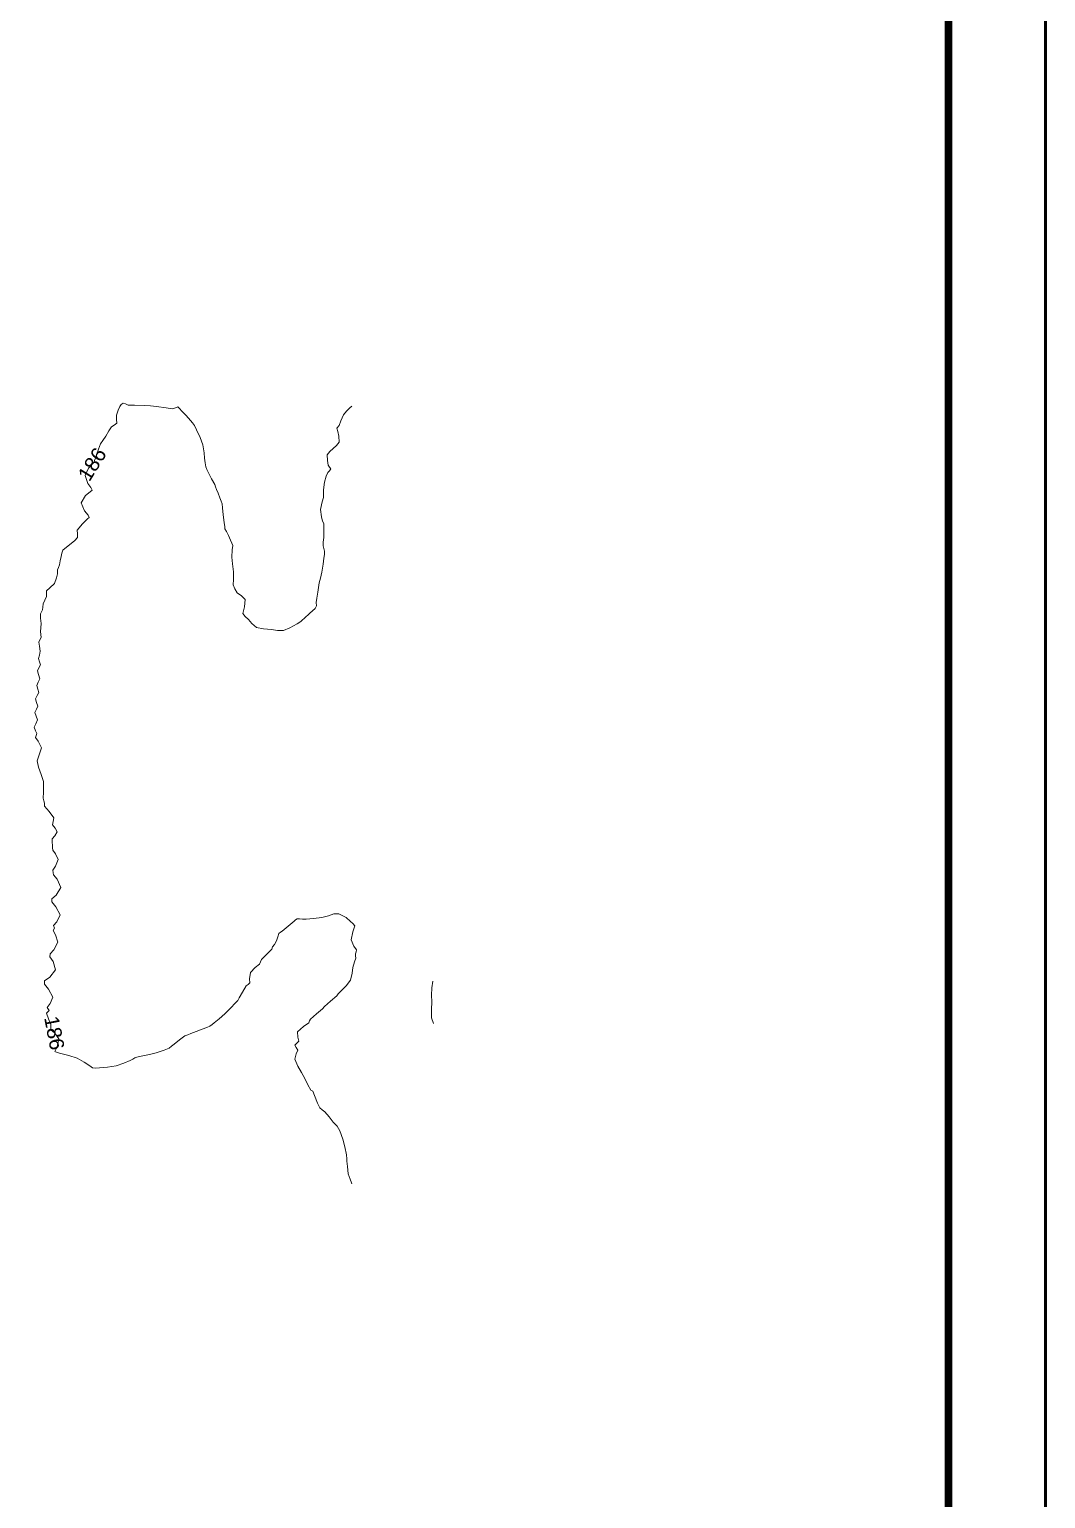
# Model space of a CAD drawing. Header units: metres. Extents: x 354768 to 355417, y 9249536 to 9250102.
# Drawn here: x 354982.6 to 355008.75, y 9249797.41 to 9249835.21 of the extents above; entities that cross this region are included whole.
import ezdxf
from ezdxf.enums import TextEntityAlignment as Align

# ---------------------------------------------------------------- set-up
doc = ezdxf.new("R2010")
doc.units = ezdxf.units.M
doc.header["$LTSCALE"] = 0.25
doc.layers.add('CURVAS', color=33, linetype='CONTINUOUS', lineweight=13, true_color=0xb08860)
doc.layers.add('CURVAS-TXT', color=33, linetype='CONTINUOUS', true_color=0x966e46)
doc.layers.add('MARCO', color=7, linetype='CONTINUOUS', lineweight=50)
doc.styles.get("Standard").update_dxf_attribs({"font": 'arial.ttf'})

# ---------------------------------------------------------------- blocks, each defined once
blk = doc.blocks.new('CURVAS_DE_NIVEL')
at = {"layer": 'CURVAS'}
for points in [[(354990.895, 9249825.513), (354990.844, 9249825.469), (354990.763, 9249825.385), (354990.688, 9249825.29), (354990.616, 9249825.134), (354990.569, 9249825.018), (354990.516, 9249824.95), (354990.541, 9249824.861), (354990.567, 9249824.744), (354990.576, 9249824.59), (354990.505, 9249824.503), (354990.415, 9249824.426), (354990.33, 9249824.347), (354990.265, 9249824.262), (354990.27, 9249824.115), (354990.293, 9249823.998), (354990.327, 9249823.948), (354990.355, 9249823.899), (354990.32, 9249823.855), (354990.279, 9249823.811), (354990.239, 9249823.713), (354990.191, 9249823.558), (354990.172, 9249823.365), (354990.167, 9249823.237), (354990.168, 9249823.167), (354990.132, 9249823.053), (354990.093, 9249822.857), (354990.114, 9249822.668), (354990.141, 9249822.561), (354990.18, 9249822.495), (354990.181, 9249822.44), (354990.18, 9249822.376), (354990.179, 9249822.275), (354990.176, 9249822.14), (354990.165, 9249822.017), (354990.158, 9249821.922), (354990.178, 9249821.853), (354990.198, 9249821.784), (354990.191, 9249821.7), (354990.179, 9249821.603), (354990.16, 9249821.447), (354990.13, 9249821.244), (354990.093, 9249821.093), (354990.06, 9249820.967), (354990.042, 9249820.851), (354990.026, 9249820.734), (354989.998, 9249820.574), (354989.978, 9249820.462), (354989.993, 9249820.382), (354989.958, 9249820.313), (354989.817, 9249820.186), (354989.671, 9249820.054), (354989.629, 9249820.016), (354989.586, 9249819.979), (354989.49, 9249819.919), (354989.305, 9249819.814), (354989.138, 9249819.745), (354988.985, 9249819.744), (354988.828, 9249819.771), (354988.624, 9249819.786), (354988.446, 9249819.824), (354988.322, 9249819.926), (354988.239, 9249820.025), (354988.158, 9249820.102), (354988.098, 9249820.185), (354988.133, 9249820.351), (354988.157, 9249820.538), (354988.058, 9249820.636), (354987.949, 9249820.714), (354987.888, 9249820.812), (354987.848, 9249820.919), (354987.85, 9249821.056), (354987.857, 9249821.254), (354987.831, 9249821.455), (354987.809, 9249821.632), (354987.822, 9249821.821), (354987.837, 9249821.927), (354987.81, 9249821.987), (354987.774, 9249822.072), (354987.724, 9249822.187), (354987.67, 9249822.288), (354987.632, 9249822.357), (354987.634, 9249822.41), (354987.615, 9249822.523), (354987.586, 9249822.716), (354987.571, 9249822.899), (354987.564, 9249823.005), (354987.539, 9249823.075), (354987.506, 9249823.161), (354987.462, 9249823.274), (354987.419, 9249823.372), (354987.388, 9249823.442), (354987.372, 9249823.497), (354987.292, 9249823.645), (354987.202, 9249823.813), (354987.17, 9249823.885), (354987.142, 9249823.957), (354987.126, 9249824.054), (354987.11, 9249824.176), (354987.099, 9249824.318), (354987.064, 9249824.522), (354986.994, 9249824.71), (354986.904, 9249824.909), (354986.85, 9249825.018), (354986.802, 9249825.085), (354986.75, 9249825.149), (354986.632, 9249825.275), (354986.519, 9249825.393), (354986.473, 9249825.449), (354986.425, 9249825.495), (354986.358, 9249825.472), (354986.287, 9249825.444), (354986.121, 9249825.468), (354985.876, 9249825.505), (354985.717, 9249825.522), (354985.558, 9249825.533), (354985.308, 9249825.537), (354985.141, 9249825.54), (354985.075, 9249825.571), (354985.014, 9249825.595), (354984.967, 9249825.557), (354984.925, 9249825.508), (354984.882, 9249825.412), (354984.84, 9249825.286), (354984.847, 9249825.172), (354984.85, 9249825.078), (354984.785, 9249825.03), (354984.713, 9249824.984), (354984.649, 9249824.882), (354984.57, 9249824.747), (354984.489, 9249824.628), (354984.431, 9249824.542), (354984.404, 9249824.476), (354984.379, 9249824.409), (354984.339, 9249824.291), (354984.301, 9249824.178), (354984.28, 9249824.116), (354984.261, 9249824.064), (354984.216, 9249824.022), (354984.126, 9249823.923), (354984.033, 9249823.728), (354984.104, 9249823.529), (354984.182, 9249823.424), (354984.213, 9249823.358), (354984.162, 9249823.31), (354984.05, 9249823.217), (354983.933, 9249823.027), (354984.017, 9249822.82), (354984.111, 9249822.71), (354984.137, 9249822.655), (354984.093, 9249822.616), (354983.968, 9249822.485), (354983.834, 9249822.326), (354983.839, 9249822.231), (354983.843, 9249822.137), (354983.771, 9249822.063), (354983.673, 9249821.985), (354983.556, 9249821.891), (354983.465, 9249821.81), (354983.438, 9249821.733), (354983.419, 9249821.652), (354983.395, 9249821.539), (354983.373, 9249821.434), (354983.347, 9249821.365), (354983.325, 9249821.305), (354983.325, 9249821.253), (354983.324, 9249821.201), (354983.3, 9249821.101), (354983.244, 9249820.957), (354983.127, 9249820.843), (354983.038, 9249820.765), (354983.039, 9249820.693), (354983.043, 9249820.619), (354983.003, 9249820.528), (354982.96, 9249820.432), (354982.949, 9249820.347), (354982.941, 9249820.273), (354982.912, 9249820.222), (354982.884, 9249820.171), (354982.892, 9249820.06), (354982.902, 9249819.922), (354982.897, 9249819.813), (354982.892, 9249819.721), (354982.899, 9249819.641), (354982.903, 9249819.567), (354982.874, 9249819.504), (354982.846, 9249819.441), (354982.864, 9249819.338), (354982.883, 9249819.213), (354982.859, 9249819.111), (354982.836, 9249819.02), (354982.863, 9249818.938), (354982.887, 9249818.858), (354982.849, 9249818.783), (354982.81, 9249818.708), (354982.838, 9249818.611), (354982.868, 9249818.505), (354982.829, 9249818.414), (354982.791, 9249818.327), (354982.818, 9249818.239), (354982.845, 9249818.152), (354982.804, 9249818.071), (354982.762, 9249817.989), (354982.789, 9249817.894), (354982.818, 9249817.8), (354982.781, 9249817.717), (354982.745, 9249817.634), (354982.779, 9249817.543), (354982.813, 9249817.445), (354982.77, 9249817.345), (354982.727, 9249817.254), (354982.758, 9249817.165), (354982.79, 9249817.092), (354982.773, 9249817.041), (354982.756, 9249816.99), (354982.831, 9249816.896), (354982.915, 9249816.727), (354982.863, 9249816.573), (354982.801, 9249816.391), (354982.836, 9249816.227), (354982.909, 9249816.044), (354982.963, 9249815.856), (354982.968, 9249815.583), (354982.956, 9249815.431), (354982.973, 9249815.36), (354982.989, 9249815.301), (354982.994, 9249815.229), (354983.108, 9249815.091), (354983.227, 9249814.926), (354983.211, 9249814.835), (354983.194, 9249814.744), (354983.262, 9249814.658), (354983.321, 9249814.563), (354983.258, 9249814.464), (354983.188, 9249814.381), (354983.189, 9249814.295), (354983.199, 9249814.219), (354983.199, 9249814.157), (354983.202, 9249814.096), (354983.274, 9249814.002), (354983.344, 9249813.852), (354983.277, 9249813.684), (354983.208, 9249813.581), (354983.212, 9249813.508), (354983.22, 9249813.458), (354983.32, 9249813.347), (354983.413, 9249813.136), (354983.294, 9249812.938), (354983.18, 9249812.839), (354983.176, 9249812.767), (354983.284, 9249812.639), (354983.391, 9249812.428), (354983.308, 9249812.249), (354983.224, 9249812.153), (354983.25, 9249812.086), (354983.213, 9249812.024), (354983.277, 9249811.917), (354983.332, 9249811.724), (354983.231, 9249811.532), (354983.137, 9249811.426), (354983.13, 9249811.346), (354983.212, 9249811.228), (354983.274, 9249811.019), (354983.127, 9249810.829), (354982.995, 9249810.731), (354982.989, 9249810.647), (354983.098, 9249810.517), (354983.208, 9249810.315), (354983.134, 9249810.147), (354983.057, 9249810.05), (354983.113, 9249809.968), (354983.042, 9249809.899), (354983.096, 9249809.759), (354983.155, 9249809.61), (354983.152, 9249809.542), (354983.151, 9249809.475), (354983.247, 9249809.391), (354983.356, 9249809.238), (354983.316, 9249809.034), (354983.259, 9249808.913), (354983.319, 9249808.886), (354983.412, 9249808.865), (354983.615, 9249808.813), (354983.829, 9249808.739), (354984.012, 9249808.64), (354984.16, 9249808.542), (354984.224, 9249808.496), (354984.308, 9249808.489), (354984.404, 9249808.494), (354984.611, 9249808.512), (354984.833, 9249808.55), (354985.03, 9249808.616), (354985.192, 9249808.686), (354985.261, 9249808.721), (354985.316, 9249808.753), (354985.37, 9249808.768), (354985.436, 9249808.786), (354985.522, 9249808.803), (354985.69, 9249808.837), (354985.863, 9249808.879), (354986.073, 9249808.946), (354986.195, 9249808.996), (354986.261, 9249809.049), (354986.326, 9249809.106), (354986.463, 9249809.214), (354986.6, 9249809.316), (354986.676, 9249809.346), (354986.754, 9249809.374), (354986.893, 9249809.43), (354987.049, 9249809.492), (354987.167, 9249809.535), (354987.247, 9249809.565), (354987.303, 9249809.611), (354987.359, 9249809.656), (354987.485, 9249809.759), (354987.63, 9249809.887), (354987.777, 9249810.032), (354987.905, 9249810.168), (354987.963, 9249810.23), (354988.001, 9249810.294), (354988.088, 9249810.444), (354988.181, 9249810.601), (354988.227, 9249810.639), (354988.27, 9249810.678), (354988.267, 9249810.788), (354988.287, 9249810.947), (354988.413, 9249811.075), (354988.521, 9249811.157), (354988.545, 9249811.217), (354988.57, 9249811.277), (354988.71, 9249811.419), (354988.843, 9249811.551), (354988.861, 9249811.607), (354988.906, 9249811.67), (354988.964, 9249811.76), (354988.998, 9249811.865), (354989.023, 9249811.948), (354989.064, 9249811.981), (354989.108, 9249812.012), (354989.261, 9249812.142), (354989.413, 9249812.27), (354989.453, 9249812.302), (354989.494, 9249812.33), (354989.556, 9249812.325), (354989.626, 9249812.318), (354989.721, 9249812.322), (354989.911, 9249812.336), (354990.123, 9249812.36), (354990.296, 9249812.405), (354990.434, 9249812.452), (354990.568, 9249812.458), (354990.757, 9249812.358), (354990.86, 9249812.26), (354990.924, 9249812.206), (354990.973, 9249812.145), (354990.924, 9249811.997), (354990.879, 9249811.79), (354990.953, 9249811.625), (354991.019, 9249811.53), (354991.007, 9249811.478), (354990.992, 9249811.426), (354990.997, 9249811.372), (354991.001, 9249811.318), (354990.969, 9249811.223), (354990.923, 9249811.077), (354990.91, 9249810.929), (354990.866, 9249810.747), (354990.756, 9249810.601), (354990.617, 9249810.463), (354990.547, 9249810.399), (354990.513, 9249810.346), (354990.353, 9249810.211), (354990.191, 9249810.075), (354990.142, 9249810.009), (354989.989, 9249809.882), (354989.833, 9249809.75), (354989.812, 9249809.7), (354989.791, 9249809.65), (354989.651, 9249809.557), (354989.497, 9249809.424), (354989.509, 9249809.285), (354989.535, 9249809.178), (354989.481, 9249809.125), (354989.432, 9249809.075), (354989.47, 9249809.015), (354989.512, 9249808.952), (354989.47, 9249808.854), (354989.43, 9249808.72), (354989.513, 9249808.534), (354989.606, 9249808.377), (354989.645, 9249808.301), (354989.685, 9249808.224), (354989.769, 9249808.061), (354989.842, 9249807.922), (354989.892, 9249807.892), (354989.936, 9249807.786), (354990.019, 9249807.588), (354990.075, 9249807.465), (354990.137, 9249807.413), (354990.202, 9249807.362), (354990.312, 9249807.231), (354990.418, 9249807.1), (354990.473, 9249807.048), (354990.525, 9249806.994), (354990.586, 9249806.875), (354990.671, 9249806.659), (354990.719, 9249806.462), (354990.758, 9249806.256), (354990.774, 9249806.157), (354990.774, 9249806.093), (354990.783, 9249805.955), (354990.806, 9249805.764), (354990.853, 9249805.632), (354990.891, 9249805.537), (354990.895, 9249805.513)], [(354992.984, 9249810.725), (354992.955, 9249810.551), (354992.95, 9249810.363), (354992.953, 9249810.194), (354992.948, 9249809.996), (354992.945, 9249809.884), (354992.946, 9249809.833), (354992.949, 9249809.782), (354992.996, 9249809.637)]]:
    blk.add_lwpolyline(points, dxfattribs=at)
at = {"layer": 'CURVAS-TXT'}
for rotation, p in [(58.0576, (354984.216, 9249824.022)), (-79.0924, (354983.247, 9249809.391))]:
    blk.add_text('186', height=0.375, rotation=rotation, dxfattribs=at).set_placement(p, align=Align.MIDDLE_CENTER)

msp = doc.modelspace()

# ---------------------------------------------------------------- linework, layer by layer
at = {"layer": 'MARCO'}
msp.add_lwpolyline([(354798.5, 9249744.5), (355008.75, 9249744.5), (355008.75, 9249893), (354798.5, 9249893)], close=True, dxfattribs=at)
at = {"layer": 'MARCO', "const_width": 0.2}
msp.add_lwpolyline([(354804.75, 9249747), (355006.25, 9249747), (355006.25, 9249890.5), (354804.75, 9249890.5)], close=True, dxfattribs=at)

# ---------------------------------------------------------------- block references
at = {"layer": 'CURVAS'}
msp.add_blockref('CURVAS_DE_NIVEL', (0, 0), dxfattribs=at)

doc.saveas('drawing.dxf')
